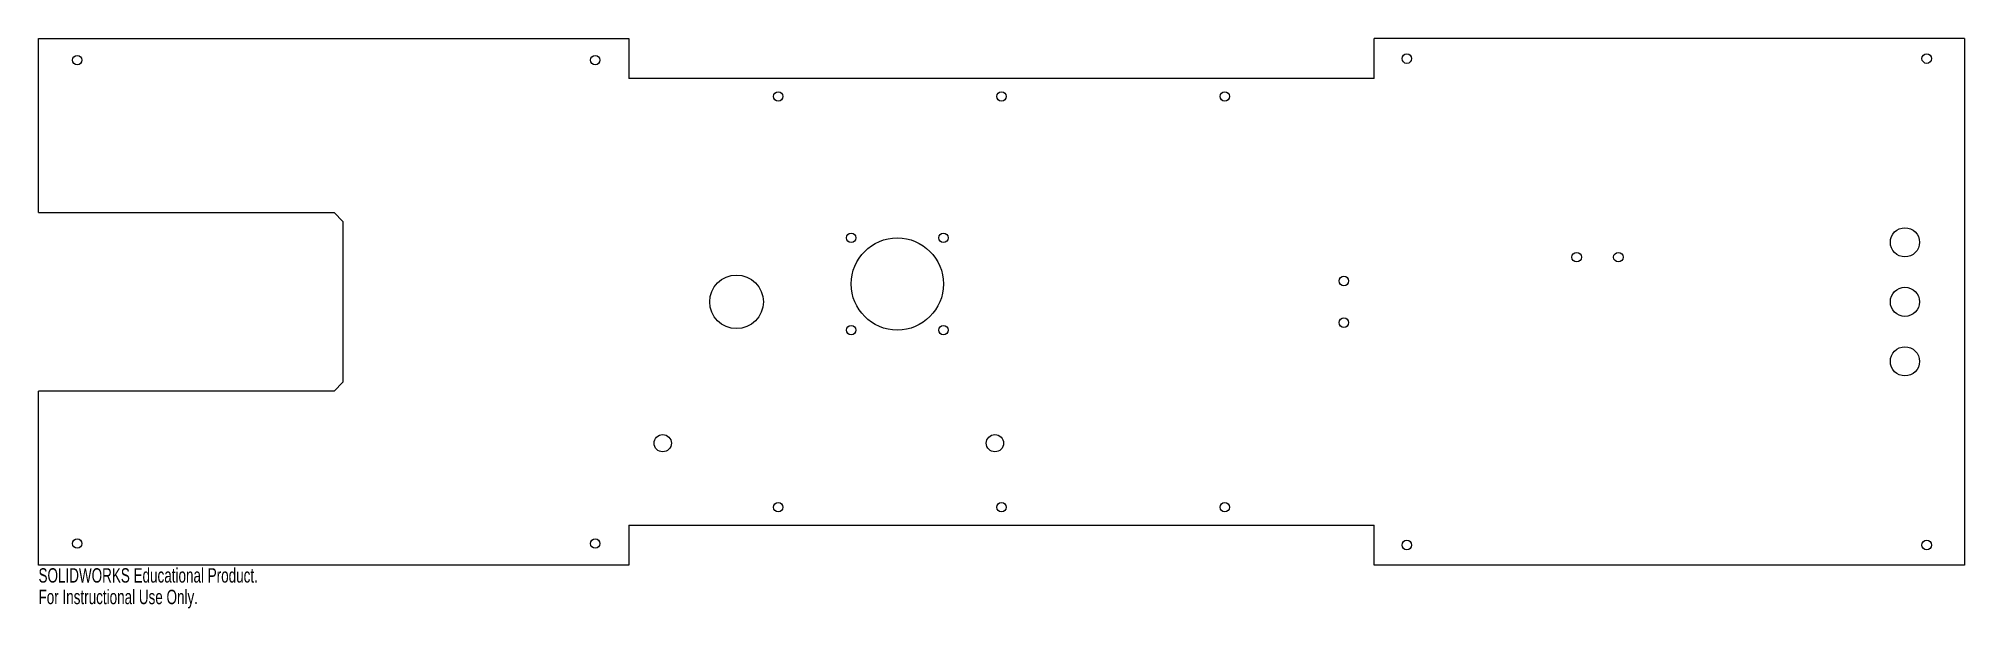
# Model space of a CAD drawing. Header units: millimetres. Extents: x -323 to 323, y -103 to 88.
import ezdxf

# ---------------------------------------------------------------- set-up
doc = ezdxf.new("R2010")
doc.units = ezdxf.units.MM
doc.styles.add('SLDTEXTSTYLE0', font='TXT', dxfattribs={"width": 0.7})

msp = doc.modelspace()

# ---------------------------------------------------------------- linework, layer by layer
at = {"color": 7, "linetype": 'Continuous', "lineweight": 25}
for p, q in [((-323.47, 30), (-323.47, 88.47)), ((-323.47, 88.47), (-125.21, 88.47)), ((-125.21, 88.47), (-125.21, 75)), ((125.21, 75), (125.21, 88.47)), ((323.47, 88.47), (125.21, 88.47)), ((323.47, 88.47), (323.47, -88.47)), ((125.21, 75), (-125.21, 75)), ((-323.47, 30), (-224.21, 30)), ((-224.21, 30), (-221.21, 27)), ((-221.21, 27), (-221.21, -27)), ((-323.47, -88.47), (-323.47, -30)), ((-224.21, -30), (-323.47, -30)), ((-221.21, -27), (-224.21, -30)), ((-125.21, -75), (125.21, -75)), ((-125.21, -75), (-125.21, -88.47)), ((125.21, -88.47), (125.21, -75)), ((-125.21, -88.47), (-323.47, -88.47)), ((323.47, -88.47), (125.21, -88.47))]:
    msp.add_line(p, q, dxfattribs=at)
for centre, radius in [((-310.47, 81.21), 1.6), ((-136.47, 81.21), 1.6), ((136.15, 81.71), 1.6), ((310.78, 81.71), 1.6), ((-75, 69), 1.6), ((0, 69), 1.6), ((75, 69), 1.6), ((-50.5, 21.5), 1.6), ((-35, 6), 15.5), ((-19.5, 21.5), 1.6), ((303.47, 20), 4.9), ((193.21, 15), 1.6), ((207.21, 15), 1.6), ((-89, 0), 9), ((115, 7), 1.6), ((303.47, 0), 4.9), ((115, -7), 1.6), ((-50.5, -9.5), 1.6), ((-19.5, -9.5), 1.6), ((303.47, -20), 4.9), ((-113.8, -47.5), 2.9), ((-2.2, -47.5), 2.9), ((-75, -69), 1.6), ((0, -69), 1.6), ((75, -69), 1.6), ((-310.47, -81.21), 1.6), ((-136.47, -81.21), 1.6), ((136.15, -81.71), 1.6), ((310.78, -81.71), 1.6)]:
    msp.add_circle(centre, radius, dxfattribs=at)

# ---------------------------------------------------------------- texts
at = {"color": 7, "linetype": 'Continuous', "char_height": 4.8336, "attachment_point": 1, "style": 'SLDTEXTSTYLE0'}
for s, insert in [('SOLIDWORKS Educational Product.', (-323.47, -89.49)), ('For Instructional Use Only.', (-323.47, -96.74))]:
    msp.add_mtext(s, dxfattribs=dict(at, insert=insert))

doc.saveas('drawing.dxf')
